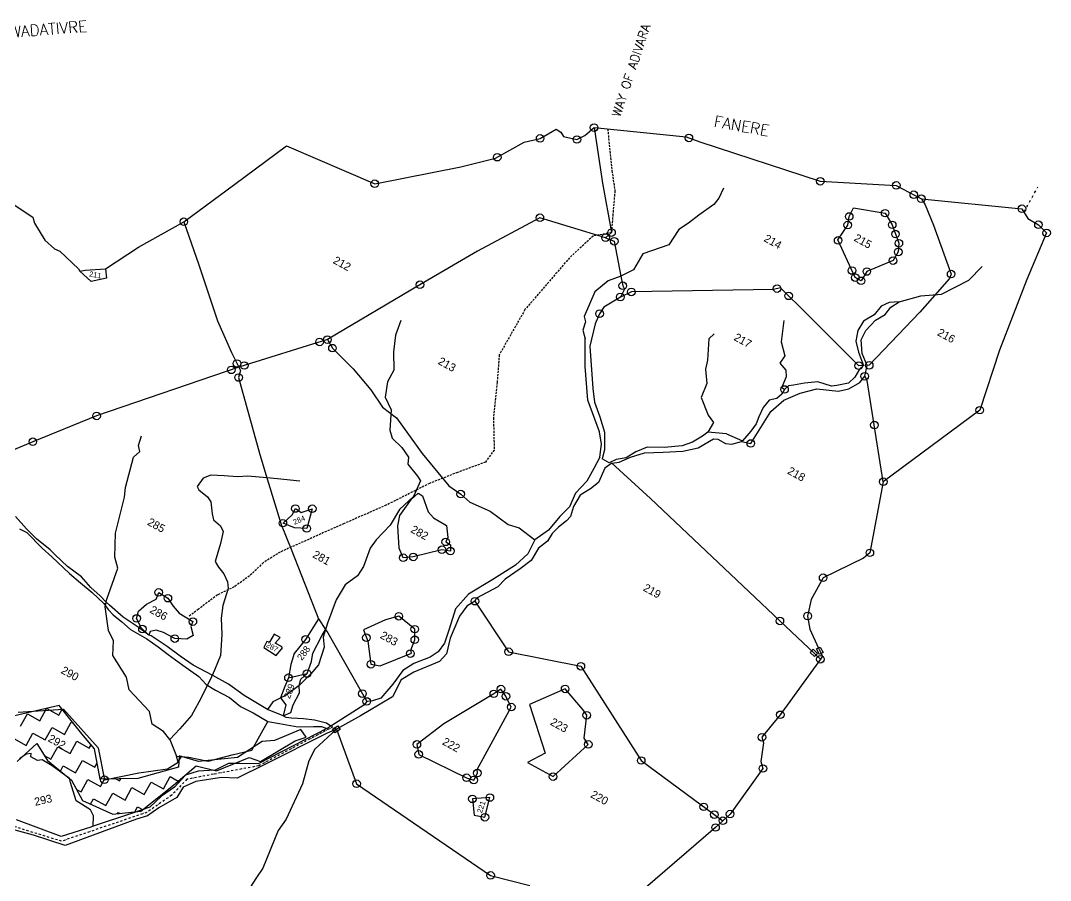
# Model space of a CAD drawing. Header units: metres. Extents: x 322054 to 327919, y 1839216 to 1844053.
# Drawn here: x 325503 to 327919, y 1841999 to 1844017 of the extents above; entities that cross this region are included whole.
import ezdxf

# ---------------------------------------------------------------- set-up
doc = ezdxf.new("R2010")
doc.units = ezdxf.units.M
doc.header["$MEASUREMENT"] = 0
for name, pattern in [('DASHDOT', [1, 0.5, -0.25, 0, -0.25]), ('DASHED', [0.75, 0.5, -0.25]), ('DIVIDE', [1.25, 0.5, -0.25, 0, -0.25, 0, -0.25])]:
    doc.linetypes.add(name, pattern=pattern)
for name, color, linetype in [('LINE_FOOTPATH', 1, 'DASHED'), ('LINE_WATER', 4, 'Continuous'), ('POLY_HATCH', 12, 'Continuous'), ('POLY_PARCEL', 6, 'Continuous'), ('POLY_ROAD', 30, 'Continuous'), ('POLY_WATER', 4, 'Continuous'), ('TEXT_MAPOUT', 7, 'Continuous'), ('TEXT_PARCEL', 7, 'Continuous'), ('V_BOUND_LINE', 7, 'Continuous'), ('V_BOUND_STREAM_LINE', 7, 'DASHDOT'), ('V_DIVIDE_LINE', 7, 'DIVIDE')]:
    doc.layers.add(name, color=color, linetype=linetype)
doc.styles.get("Standard").update_dxf_attribs({"font": 'simplex.shx'})
doc.styles.add('TEXT_MAP', font='', dxfattribs={"height": 2.5})
doc.styles.get('TEXT_MAP').set_extended_font_data('Kruti Dev 050')

msp = doc.modelspace()

# ---------------------------------------------------------------- linework, layer by layer
for points in [[(327362.2, 1842541.6), (327372.6, 1842531.5), (327365.6, 1842524.3), (327355.2, 1842534.4)], [(327379.2, 1842546.9), (327385.9, 1842534), (327377, 1842529.4), (327370.3, 1842542.3)], [(326235, 1842354.5), (326247.3, 1842362.1), (326252.6, 1842353.5), (326240.2, 1842345.9)]]:
    msp.add_lwpolyline(points, close=True)
for centre in [(326848.4, 1843765.5), (326721.9, 1843740.1), (326808.3, 1843737.6), (327070.9, 1843741.3), (326621.3, 1843696.1), (327379, 1843639.7), (326333.8, 1843633.9), (327557.4, 1843630), (327598.6, 1843608.1), (327616.3, 1843598.6), (327531.4, 1843564.8), (327852.3, 1843575.1), (325886, 1843544.8), (326721.3, 1843554.2), (327447, 1843557), (326889.4, 1843519.1), (327443.7, 1843537), (327547.9, 1843537.4), (327555.7, 1843515.8), (327891.1, 1843537.6), (327910.2, 1843518.4), (326875.5, 1843507.3), (326895.8, 1843498.8), (327421.1, 1843500.8), (327563.6, 1843494.1), (327562.1, 1843473.7), (327549.9, 1843453.6), (327453.6, 1843430.2), (327488.4, 1843427.9), (327686.2, 1843422), (326440, 1843396.8), (326915.7, 1843394.5), (327461.3, 1843413.6), (327474.9, 1843406.1), (326935.9, 1843380.1), (327277.9, 1843387.8), (327304.8, 1843370.8), (326910.1, 1843368.1), (326861.4, 1843329), (326204.6, 1843262.6), (326222.7, 1843268.2), (326234.7, 1843248.1), (326010.7, 1843212), (326027.7, 1843207.4), (327469.3, 1843207), (327494, 1843207.8), (325997.2, 1843197.2), (326014.4, 1843179.2), (327483.5, 1843182.2), (327295.3, 1843151.2), (325681.2, 1843089.1), (327753.2, 1843102.6), (327506.2, 1843067.6), (325531.7, 1843028.6), (327216.2, 1843024.5), (327527.1, 1842934.7), (326535.7, 1842905.8), (326147.6, 1842871.8), (326187.2, 1842871.4), (326118.3, 1842837.5), (326174.3, 1842825), (326500.5, 1842793.6), (326491.6, 1842775.2), (326511.3, 1842771.9), (327495.5, 1842767.9), (326400.8, 1842756.5), (326424.3, 1842758.2), (327385.9, 1842709.5), (325827, 1842675.1), (325848.5, 1842661.5), (326568.9, 1842654.4), (325775.3, 1842614.2), (325907.2, 1842606.6), (326390.4, 1842619), (327284.4, 1842608.2), (327349.6, 1842619.7), (325788.9, 1842589), (326427.7, 1842588.8), (325864.8, 1842566.6), (326171.7, 1842564.9), (326314.3, 1842568.7), (326427.9, 1842563.9), (326417.5, 1842531.6), (326648, 1842535.9), (326324.8, 1842506.5), (326817.5, 1842501.8), (327379.5, 1842518.2), (326175, 1842484.7), (326131.5, 1842475), (326304.8, 1842437.5), (326613.2, 1842437.1), (326630, 1842448.3), (326641.6, 1842431.3), (326780.6, 1842448.7), (326315.1, 1842419.2), (326654.3, 1842406), (326831.2, 1842386.7), (327285.2, 1842387.9), (327242.2, 1842335.3), (326432.7, 1842318.4), (326834.9, 1842318.4), (326437.1, 1842294.9), (326959, 1842280.7), (327244.6, 1842261.9), (325699.5, 1842235.5), (326549.5, 1842240.3), (326566.1, 1842234.8), (326574.6, 1842251.1), (326752.2, 1842243), (326291.4, 1842226.1), (326563, 1842190.7), (326604, 1842193.8), (327105.8, 1842172), (326592.3, 1842147.6), (327130.5, 1842153.7), (327150.6, 1842139.4), (327167.5, 1842155), (327133.4, 1842123.5), (326605.8, 1842011.1)]:
    msp.add_circle(centre, 8.88)
at = {"layer": 'LINE_FOOTPATH', "ltscale": 10}
for p, q in [((326880.4, 1843762.3), (326890.5, 1843664.5)), ((326890.5, 1843664.5), (326897.3, 1843616.5)), ((326897.3, 1843616.5), (326892.5, 1843562.2)), ((326892.5, 1843562.2), (326889.4, 1843519.1)), ((326846.2, 1843511.1), (326790.8, 1843460.1)), ((326889.4, 1843519.1), (326846.2, 1843511.1)), ((326790.8, 1843460.1), (326686.4, 1843338.4)), ((326686.4, 1843338.4), (326625.9, 1843232.3)), ((326625.9, 1843232.3), (326621.1, 1843167.9)), ((326621.1, 1843167.9), (326612.4, 1843084.5)), ((326612.4, 1843084.5), (326614.1, 1843009.1)), ((326614.1, 1843009.1), (326593.4, 1842980.7)), ((326593.4, 1842980.7), (326528.3, 1842956.7)), ((326528.3, 1842956.7), (326462.7, 1842930.9)), ((326462.7, 1842930.9), (326360.9, 1842879.8)), ((326360.9, 1842879.8), (326262, 1842836.6)), ((326262, 1842836.6), (326111.9, 1842769.7)), ((326111.9, 1842769.7), (326072.4, 1842744.7)), ((326072.4, 1842744.7), (326040.2, 1842714)), ((326040.2, 1842714), (326004.2, 1842687.8)), ((326004.2, 1842687.8), (325964.7, 1842669.2)), ((325964.7, 1842669.2), (325920.5, 1842635.7)), ((325920.5, 1842635.7), (325898.1, 1842619))]:
    msp.add_line(p, q, dxfattribs=at)
at = {"layer": 'LINE_WATER'}
for p, q in [((327152.1, 1843623.8), (327141.5, 1843599.8)), ((327141.5, 1843599.8), (327129.6, 1843584.8)), ((327129.6, 1843584.8), (327093.9, 1843560.2)), ((327093.9, 1843560.2), (327070.1, 1843541.4)), ((327047.3, 1843526.2), (327023.9, 1843490.3)), ((327070.1, 1843541.4), (327047.3, 1843526.2)), ((327023.9, 1843490.3), (326962.7, 1843469)), ((326962.7, 1843469), (326940.9, 1843432.1)), ((326940.9, 1843432.1), (326911, 1843416.7)), ((327727.4, 1843407.8), (327758.8, 1843439.7)), ((327663.5, 1843374.8), (327727.4, 1843407.8)), ((327564.3, 1843356.6), (327615.4, 1843370.5)), ((327615.4, 1843370.5), (327663.5, 1843374.8)), ((326394.8, 1843313.2), (326382.5, 1843278.5)), ((327293.7, 1843313.3), (327287.8, 1843263.1)), ((326382.5, 1843278.5), (326377.9, 1843239.5)), ((327117.9, 1843269.6), (327114.4, 1843219.9)), ((327129.9, 1843281.4), (327117.9, 1843269.6)), ((327287.8, 1843263.1), (327296, 1843229.8)), ((326377.9, 1843239.5), (326378.5, 1843196.8)), ((327114.4, 1843219.9), (327109.7, 1843198.6)), ((327296, 1843229.8), (327284, 1843212.8)), ((327284, 1843212.8), (327298.1, 1843196.2)), ((326378.5, 1843196.8), (326363.8, 1843169.3)), ((327109.7, 1843198.6), (327113.1, 1843165.3)), ((327298.1, 1843196.2), (327298.9, 1843180.9)), ((326363.8, 1843169.3), (326358.7, 1843133.1)), ((327113.1, 1843165.3), (327100, 1843132.7)), ((327298.9, 1843180.9), (327289.2, 1843156.5)), ((327289.2, 1843156.5), (327295.3, 1843151.2)), ((326358.7, 1843133.1), (326372.5, 1843103.5)), ((327100, 1843132.7), (327116.1, 1843091)), ((326372.5, 1843103.5), (326369.6, 1843055.9)), ((327116.1, 1843091), (327128.4, 1843073.9)), ((327128.4, 1843073.9), (327115.2, 1843051.3)), ((325779.9, 1843019.9), (325786.8, 1843042.5)), ((326369.6, 1843055.9), (326374.8, 1843036.9)), ((325782.9, 1843006), (325779.9, 1843019.9)), ((326374.8, 1843036.9), (326397.8, 1843014.9)), ((325749.4, 1842920.9), (325767.6, 1842992.6)), ((325767.6, 1842992.6), (325782.9, 1843006)), ((326397.8, 1843014.9), (326412.9, 1842992.2)), ((326412.9, 1842992.2), (326411.9, 1842975.8)), ((326411.9, 1842975.8), (326434.4, 1842948.1)), ((325949.6, 1842949.8), (325931.2, 1842942.7)), ((325980.8, 1842948.5), (325949.6, 1842949.8)), ((326011.5, 1842946.3), (325980.8, 1842948.5)), ((326036.5, 1842947.9), (326011.5, 1842946.3)), ((326080.8, 1842944.2), (326036.5, 1842947.9)), ((326105.9, 1842941.4), (326080.8, 1842944.2)), ((326434.4, 1842948.1), (326441.2, 1842936.7)), ((325746.9, 1842898.2), (325749.4, 1842920.9)), ((325931.2, 1842942.7), (325917.1, 1842923.7)), ((325917.1, 1842923.7), (325921.2, 1842915.8)), ((326158.3, 1842936), (326105.9, 1842941.4)), ((326441.2, 1842936.7), (326424.6, 1842900.3)), ((325725.4, 1842814.4), (325746.9, 1842898.2)), ((325921.2, 1842915.8), (325941.2, 1842899.6)), ((325941.2, 1842899.6), (325949.6, 1842887.5)), ((326424.6, 1842900.3), (326392.1, 1842869.9)), ((325949.6, 1842887.5), (325952.1, 1842859.3)), ((325952.1, 1842859.3), (325955.4, 1842845.7)), ((326392.1, 1842869.9), (326370.3, 1842832.8)), ((325955.4, 1842845.7), (325972.2, 1842831.4)), ((325972.2, 1842831.4), (325978.1, 1842818.2)), ((326370.3, 1842832.8), (326337.3, 1842798.4)), ((325723.7, 1842757.7), (325725.4, 1842814.4)), ((325978.1, 1842818.2), (325971.7, 1842790.1)), ((325971.7, 1842790.1), (325959.7, 1842747.7)), ((326322.9, 1842779.2), (326307.2, 1842736.2)), ((326337.3, 1842798.4), (326322.9, 1842779.2)), ((325731.3, 1842731.7), (325723.7, 1842757.7)), ((325705.1, 1842658.9), (325731.3, 1842731.7)), ((325959.7, 1842747.7), (325967.6, 1842734.6)), ((325967.6, 1842734.6), (325980, 1842719)), ((326307.2, 1842736.2), (326293.1, 1842714.3)), ((325980, 1842719), (325988.8, 1842700)), ((326293.1, 1842714.3), (326264.6, 1842692.7)), ((325989.7, 1842684.1), (325977.4, 1842644.3)), ((325988.8, 1842700), (325989.7, 1842684.1)), ((326264.6, 1842692.7), (326243.3, 1842657.9)), ((325701.1, 1842641.5), (325705.1, 1842658.9)), ((326243.3, 1842657.9), (326223.4, 1842602.7)), ((325709.4, 1842585.4), (325701.1, 1842641.5)), ((325977.4, 1842644.3), (325973.7, 1842614.7)), ((325973.7, 1842614.7), (325974.9, 1842576.5)), ((325721.3, 1842561.5), (325709.4, 1842585.4)), ((326223.4, 1842602.7), (326212.8, 1842570.4)), ((325719.1, 1842526.9), (325721.3, 1842561.5)), ((325974.9, 1842576.5), (325972.3, 1842527)), ((326212.8, 1842570.4), (326215.2, 1842546.2)), ((326215.2, 1842546.2), (326201.6, 1842505.4)), ((325751.5, 1842476), (325719.1, 1842526.9)), ((325972.3, 1842527), (325958.1, 1842492.4)), ((325958.1, 1842492.4), (325948.1, 1842470)), ((326201.6, 1842505.4), (326184.1, 1842483.7)), ((325757.8, 1842446.8), (325751.5, 1842476)), ((325948.1, 1842470), (325920.8, 1842417.3)), ((326184.1, 1842483.7), (326156.7, 1842456.4)), ((325805.1, 1842395.9), (325757.8, 1842446.8)), ((326156.7, 1842456.4), (326126.3, 1842434.2)), ((325920.8, 1842417.3), (325903.6, 1842386.1)), ((326094.4, 1842418.7), (326082.2, 1842400.3)), ((326126.3, 1842434.2), (326094.4, 1842418.7)), ((325811.4, 1842366.3), (325805.1, 1842395.9)), ((325838.1, 1842348.8), (325811.4, 1842366.3)), ((325903.6, 1842386.1), (325876.3, 1842355.2)), ((325852.9, 1842330), (325838.1, 1842348.8)), ((325876.3, 1842355.2), (325852.9, 1842330)), ((325852.9, 1842330), (325868.9, 1842290.9))]:
    msp.add_line(p, q, dxfattribs=at)
at = {"layer": 'POLY_HATCH'}
for p, q in [((325593.8, 1842409.7), (325464.9, 1842379.7)), ((325646.8, 1842342.9), (325593.8, 1842409.7)), ((325676.3, 1842308), (325646.8, 1842342.9)), ((326160.2, 1842353.6), (326099, 1842327.5)), ((326172.7, 1842335.5), (326160.2, 1842353.6)), ((325495.3, 1842278.7), (325541, 1842320.8)), ((325541, 1842320.8), (325565.8, 1842280.9)), ((326069.5, 1842325), (326011.5, 1842287.8)), ((326066.2, 1842278.2), (326147.4, 1842327)), ((326099, 1842327.5), (326069.5, 1842325)), ((326147.4, 1842327), (326172.7, 1842335.5)), ((325689.5, 1842237), (325676.3, 1842308)), ((325875.2, 1842291.9), (325873.4, 1842264.8)), ((325920.2, 1842278.3), (325875.2, 1842291.9)), ((325565.8, 1842280.9), (325622.7, 1842234.6)), ((325861.4, 1842222.7), (325914.6, 1842268.2)), ((325914.6, 1842268.2), (325962.6, 1842256.8)), ((326011.5, 1842287.8), (325920.2, 1842278.3)), ((325962.6, 1842256.8), (326039.4, 1842287.4)), ((326039.4, 1842287.4), (326066.2, 1842278.2)), ((325873.4, 1842264.8), (325778.4, 1842238.6)), ((325622.7, 1842234.6), (325648.6, 1842186.6)), ((325778.4, 1842238.6), (325689.5, 1842237)), ((325784.8, 1842162), (325861.4, 1842222.7)), ((325648.6, 1842186.6), (325719.3, 1842155.1)), ((325719.3, 1842155.1), (325784.8, 1842162))]:
    msp.add_line(p, q, dxfattribs=at)
at = {"layer": 'POLY_HATCH', "linetype": 'Continuous'}
for p, q in [((325503, 1842361), (325519, 1842390)), ((325519, 1842390), (325548, 1842374)), ((325548, 1842374), (325563.8, 1842402.7)), ((325564.4, 1842402.8), (325593, 1842387)), ((325593, 1842387), (325600.7, 1842401)), ((325606, 1842342), (325622, 1842371)), ((325622, 1842371), (325626.4, 1842368.6)), ((325516, 1842316), (325532, 1842345)), ((325532, 1842345), (325561, 1842329)), ((325561, 1842329), (325577, 1842358)), ((325577, 1842358), (325606, 1842342)), ((325487, 1842332), (325516, 1842316)), ((325619, 1842297), (325635, 1842326)), ((325635, 1842326), (325664, 1842310)), ((325664, 1842310), (325668.2, 1842317.6)), ((325558.6, 1842292.5), (325574, 1842284)), ((325574, 1842284), (325590, 1842313)), ((325590, 1842313), (325619, 1842297)), ((325596.4, 1842256), (325603, 1842268)), ((325603, 1842268), (325632, 1842252)), ((325632, 1842252), (325648, 1842281)), ((325648, 1842281), (325677.1, 1842265)), ((325677.1, 1842265), (325682.5, 1842274.8)), ((325874.4, 1842279.8), (325880.2, 1842290.3)), ((325898.1, 1842254.1), (325899.1, 1842256)), ((325899.1, 1842256), (325899.9, 1842255.6)), ((325645.1, 1842207), (325661.1, 1842236)), ((325661.1, 1842236), (325690.1, 1842220)), ((325690.1, 1842220), (325699.6, 1842237.2)), ((325726.6, 1842237.7), (325735.1, 1842233)), ((325735.1, 1842233), (325737.8, 1842237.9)), ((325793.1, 1842201), (325809.1, 1842230)), ((325809.1, 1842230), (325838.1, 1842214)), ((325838.1, 1842214), (325854.1, 1842243)), ((325854.1, 1842243), (325873, 1842232.6)), ((325634.4, 1842212.8), (325645.1, 1842207)), ((325703.1, 1842175), (325719.1, 1842204)), ((325719.1, 1842204), (325748.1, 1842188)), ((325748.1, 1842188), (325764.1, 1842217)), ((325764.1, 1842217), (325793.1, 1842201)), ((325667.1, 1842178.4), (325674.1, 1842191)), ((325674.1, 1842191), (325703.1, 1842175)), ((325770.8, 1842160.5), (325777.1, 1842172)), ((325777.1, 1842172), (325789.1, 1842165.4)), ((325730.6, 1842156.3), (325732.1, 1842159)), ((325732.1, 1842159), (325735.9, 1842156.9))]:
    msp.add_line(p, q, dxfattribs=at)
at = {"layer": 'POLY_PARCEL'}
for p, q in [((326848.4, 1843765.5), (326868.5, 1843635.2)), ((326868.5, 1843635.2), (326889.4, 1843519.1)), ((327616.3, 1843598.6), (327625, 1843584.7)), ((327447, 1843557), (327457.5, 1843577.5)), ((327457.5, 1843577.5), (327531.4, 1843564.8)), ((327625, 1843584.7), (327644.6, 1843536.7)), ((326721.3, 1843554.2), (326574.6, 1843475.6)), ((326793.2, 1843531.6), (326721.3, 1843554.2)), ((327443.7, 1843537), (327447, 1843557)), ((327531.4, 1843564.8), (327547.9, 1843537.4)), ((325886, 1843544.8), (325921.2, 1843443.7)), ((326875.5, 1843507.3), (326793.2, 1843531.6)), ((327420.3, 1843502.6), (327443.7, 1843537)), ((327547.9, 1843537.4), (327563.6, 1843494.1)), ((327644.6, 1843536.7), (327686.2, 1843422)), ((326889.4, 1843519.1), (326875.5, 1843507.3)), ((326875.5, 1843507.3), (326895.8, 1843498.8)), ((327461.3, 1843413.6), (327420.3, 1843502.6)), ((326574.6, 1843475.6), (326440, 1843396.8)), ((326895.8, 1843498.8), (326911, 1843416.7)), ((327563.6, 1843494.1), (327562.1, 1843473.7)), ((327549.9, 1843453.6), (327488.4, 1843427.9)), ((327562.1, 1843473.7), (327549.9, 1843453.6)), ((325668.2, 1843404.1), (325641.7, 1843429)), ((325701.8, 1843434), (325704.3, 1843412.2)), ((325921.2, 1843443.7), (325964.6, 1843311.9)), ((327488.4, 1843427.9), (327474.9, 1843406.1)), ((325704.3, 1843412.2), (325668.2, 1843404.1)), ((327474.9, 1843406.1), (327461.3, 1843413.6)), ((327682, 1843411.8), (327612.7, 1843332.7)), ((327686.2, 1843422), (327682, 1843411.8)), ((326440, 1843396.8), (326222.7, 1843268.2)), ((326935.9, 1843380.1), (326910.1, 1843368.1)), ((327269.1, 1843385.4), (326935.9, 1843380.1)), ((327285.5, 1843389.8), (327269.1, 1843385.4)), ((327348.9, 1843327.4), (327285.5, 1843389.8)), ((327612.7, 1843332.7), (327494, 1843207.8)), ((325964.6, 1843311.9), (325997.7, 1843237.9)), ((327469.3, 1843207), (327348.9, 1843327.4)), ((326222.7, 1843268.2), (326017, 1843204)), ((326222.7, 1843268.2), (326234.7, 1843248.1)), ((325997.7, 1843237.9), (326015.1, 1843203.4)), ((326234.7, 1843248.1), (326283.3, 1843199.6)), ((326015.1, 1843203.4), (325681.2, 1843089.1)), ((326018.9, 1843195.7), (326014.4, 1843179.2)), ((326017, 1843204), (326015.1, 1843203.4)), ((326015.1, 1843203.4), (326018.9, 1843195.7)), ((326283.3, 1843199.6), (326324.5, 1843150.1)), ((327480.4, 1843207.3), (327469.3, 1843207)), ((327494, 1843207.8), (327489, 1843207.6)), ((326014.4, 1843179.2), (326064.1, 1842998.8)), ((327489.5, 1843172.6), (327483.5, 1843182.2)), ((327527.1, 1842934.7), (327489.5, 1843172.6)), ((326324.5, 1843150.1), (326352.4, 1843110)), ((325681.2, 1843089.1), (325531.7, 1843028.6)), ((326352.4, 1843110), (326385.3, 1843084.6)), ((326385.3, 1843084.6), (326445, 1843001.2)), ((325531.7, 1843028.6), (325396.6, 1842972.3)), ((326064.1, 1842998.8), (326081.7, 1842941.4)), ((326445, 1843001.2), (326507.8, 1842925.4)), ((326981.1, 1842895), (326889.9, 1842978.1)), ((326081.7, 1842941.4), (326114.5, 1842834.1)), ((326507.8, 1842925.4), (326535.7, 1842905.8)), ((326419.8, 1842893.7), (326435.5, 1842907.8)), ((326435.5, 1842907.8), (326445.7, 1842901.7)), ((326445.7, 1842901.7), (326459.3, 1842863.9)), ((326535.7, 1842905.8), (326556.8, 1842887)), ((326140.2, 1842856.7), (326147.6, 1842871.8)), ((326147.6, 1842871.8), (326161.1, 1842862.2)), ((326161.1, 1842862.2), (326187.2, 1842871.4)), ((326187.2, 1842871.4), (326174.3, 1842825)), ((326392.7, 1842855.1), (326419.8, 1842893.7)), ((326556.8, 1842887), (326604.4, 1842865.9)), ((327284.4, 1842608.2), (326981.1, 1842895)), ((326118.8, 1842837.7), (326140.2, 1842856.7)), ((326388.4, 1842831.2), (326392.7, 1842855.1)), ((326459.3, 1842863.9), (326471.6, 1842850)), ((326471.6, 1842850), (326502.4, 1842832)), ((326604.4, 1842865.9), (326647.2, 1842834)), ((326114.5, 1842834.1), (326138, 1842776.2)), ((326145.5, 1842826.7), (326118.8, 1842837.7)), ((326174.3, 1842825), (326145.5, 1842826.7)), ((326391.2, 1842779), (326388.4, 1842831.2)), ((326502.4, 1842832), (326505.2, 1842803.6)), ((326647.2, 1842834), (326673, 1842826.4)), ((326673, 1842826.4), (326709.8, 1842798.5)), ((326505.2, 1842803.6), (326500.5, 1842793.6)), ((326138, 1842776.2), (326202.3, 1842612.7)), ((326400.8, 1842756.5), (326391.2, 1842779)), ((326491.6, 1842775.2), (326424.3, 1842758.2)), ((326511.3, 1842771.9), (326491.6, 1842775.2)), ((326500.5, 1842793.6), (326511.9, 1842786.3)), ((326511.9, 1842786.3), (326511.3, 1842771.9)), ((326424.3, 1842758.2), (326400.8, 1842756.5)), ((325798.5, 1842647.6), (325820.8, 1842659.5)), ((325820.8, 1842659.5), (325827, 1842675.1)), ((325827, 1842675.1), (325848.5, 1842661.5)), ((325848.5, 1842661.5), (325861.1, 1842642.9)), ((326568.9, 1842654.4), (326648, 1842535.9)), ((325775.3, 1842614.2), (325779.7, 1842631.2)), ((325779.7, 1842631.2), (325798.5, 1842647.6)), ((325861.1, 1842642.9), (325875.2, 1842626.5)), ((325786.9, 1842591), (325775.3, 1842614.2)), ((325875.2, 1842626.5), (325907.2, 1842606.6)), ((325907.2, 1842606.6), (325902.2, 1842594.8)), ((326202.3, 1842612.7), (326171.7, 1842564.9)), ((326202.3, 1842612.7), (326218.7, 1842588.4)), ((326359.1, 1842610.4), (326307.3, 1842587.5)), ((326390.4, 1842619), (326359.1, 1842610.4)), ((326427.7, 1842588.8), (326390.4, 1842619)), ((327379.5, 1842518.2), (327284.4, 1842608.2)), ((325804, 1842574.6), (325786.9, 1842591)), ((325807.1, 1842583.7), (325804, 1842574.6)), ((325821.4, 1842586.6), (325807.1, 1842583.7)), ((325838, 1842581), (325821.4, 1842586.6)), ((325902.2, 1842594.8), (325908.1, 1842573.8)), ((326209.9, 1842573.3), (326218.7, 1842588.4)), ((326218.7, 1842588.4), (326218.9, 1842588.8)), ((326218.7, 1842588.4), (326224.2, 1842580.3)), ((326307.3, 1842587.5), (326317.3, 1842560.7)), ((326427.9, 1842563.9), (326427.7, 1842588.8)), ((325864.8, 1842566.6), (325838, 1842581)), ((325893.1, 1842565.7), (325864.8, 1842566.6)), ((325908.1, 1842573.8), (325893.1, 1842565.7)), ((326081, 1842559.8), (326073.5, 1842545.7)), ((326086.8, 1842558.5), (326081, 1842559.8)), ((326097.6, 1842577.2), (326086.8, 1842558.5)), ((326112, 1842569.5), (326097.6, 1842577.2)), ((326099.9, 1842555.7), (326112, 1842569.5)), ((326171.7, 1842564.9), (326145.1, 1842532.1)), ((326188.6, 1842532.5), (326209.9, 1842573.3)), ((326224.2, 1842580.3), (326315.1, 1842419.2)), ((326317.3, 1842560.7), (326324.8, 1842506.5)), ((326418.8, 1842539.6), (326427.9, 1842563.9)), ((326073.5, 1842545.7), (326102.8, 1842527.2)), ((326115, 1842548.3), (326099.9, 1842555.7)), ((326102.8, 1842527.2), (326117.3, 1842545.1)), ((326117.3, 1842545.1), (326115, 1842548.3)), ((326420.3, 1842532.7), (326418.8, 1842539.6)), ((326648, 1842535.9), (326817.5, 1842501.8)), ((326145.1, 1842532.1), (326137.1, 1842506)), ((326175, 1842484.7), (326185.2, 1842513.2)), ((326185.2, 1842513.2), (326188.6, 1842532.5)), ((326346.3, 1842502.7), (326420.3, 1842532.7)), ((326137.1, 1842506), (326131.5, 1842475)), ((326324.8, 1842506.5), (326346.3, 1842502.7)), ((326817.5, 1842501.8), (326959, 1842280.7)), ((326131.5, 1842475), (326123.1, 1842454.4)), ((326131.5, 1842475), (326175, 1842484.7)), ((326156.7, 1842456.4), (326160.8, 1842471.4)), ((326160.8, 1842471.4), (326175, 1842484.7)), ((326123.1, 1842454.4), (326113.1, 1842427.8)), ((326142.1, 1842411.1), (326157.7, 1842439.1)), ((326157.7, 1842439.1), (326156.7, 1842456.4)), ((326613.2, 1842437.1), (326496.2, 1842366.8)), ((326630, 1842448.3), (326613.2, 1842437.1)), ((326641.6, 1842431.3), (326630, 1842448.3)), ((326780.6, 1842448.7), (326696.6, 1842412.3)), ((326822, 1842400.5), (326780.6, 1842448.7)), ((326113.1, 1842427.8), (326125, 1842411.5)), ((326654.3, 1842406), (326641.6, 1842431.3)), ((326696.6, 1842412.3), (326733.5, 1842297.8)), ((325496.9, 1842394.2), (325603.4, 1842401.5)), ((325603.4, 1842401.5), (325684.9, 1842310.7)), ((326125, 1842411.5), (326118.8, 1842385.5)), ((326118.8, 1842385.5), (326137, 1842393.1)), ((326137, 1842393.1), (326142.1, 1842411.1)), ((326574.2, 1842259.5), (326654.3, 1842406)), ((326831.2, 1842386.7), (326822, 1842400.5)), ((326045.2, 1842305.2), (326082.9, 1842372.5)), ((326496.2, 1842366.8), (326432.7, 1842318.4)), ((326825.6, 1842332.9), (326831.2, 1842386.7)), ((326243.8, 1842354), (326291.4, 1842226.1)), ((326432.7, 1842318.4), (326437.1, 1842294.9)), ((326752.2, 1842243), (326834.9, 1842318.4)), ((326834.9, 1842318.4), (326825.6, 1842332.9)), ((325515.7, 1842295.8), (325500.2, 1842284.9)), ((325527.4, 1842297.3), (325515.7, 1842295.8)), ((325526.9, 1842289.6), (325527.4, 1842297.3)), ((325684.9, 1842310.7), (325699.5, 1842235.5)), ((325942.7, 1842279.2), (325999.7, 1842293.9)), ((325999.7, 1842293.9), (326045.2, 1842305.2)), ((326437.1, 1842294.9), (326549.5, 1842240.3)), ((326733.5, 1842297.8), (326691.9, 1842275.8)), ((325542.4, 1842280.7), (325526.9, 1842289.6)), ((325553.3, 1842282), (325542.4, 1842280.7)), ((325577.4, 1842267.8), (325553.3, 1842282)), ((325618, 1842238.7), (325577.4, 1842267.8)), ((325847.3, 1842260.9), (325873, 1842276.9)), ((325873, 1842276.9), (325868.9, 1842290.9)), ((325868.9, 1842290.9), (325897.6, 1842288.9)), ((325897.6, 1842288.9), (325942.7, 1842279.2)), ((326691.9, 1842275.8), (326752.2, 1842243)), ((326959, 1842280.7), (327150.6, 1842139.4)), ((325699.5, 1842235.5), (325780.2, 1842252)), ((325780.2, 1842252), (325847.3, 1842260.9)), ((326566.1, 1842234.8), (326574.6, 1842251.1)), ((326574.6, 1842251.1), (326574.2, 1842259.5)), ((325620.2, 1842228.9), (325618, 1842238.7)), ((325633.1, 1842186.4), (325620.2, 1842228.9)), ((326291.4, 1842226.1), (326605.8, 1842011.1)), ((326549.5, 1842240.3), (326566.1, 1842234.8)), ((325667.1, 1842164.8), (325633.1, 1842186.4)), ((326604, 1842193.8), (326563, 1842190.7)), ((326563, 1842190.7), (326567.1, 1842152.2)), ((326592.3, 1842147.6), (326604, 1842193.8)), ((325674, 1842150.8), (325667.1, 1842164.8)), ((325673.3, 1842126.4), (325674, 1842150.8)), ((326567.1, 1842152.2), (326592.3, 1842147.6)), ((326605.8, 1842011.1), (326697.5, 1841987.7))]:
    msp.add_line(p, q, dxfattribs=at)
at = {"layer": 'POLY_ROAD'}
for p, q in [((325516.6, 1842824.4), (325491.1, 1842853.5)), ((325500.4, 1842824.1), (325518, 1842815.6)), ((325540.3, 1842801.1), (325516.6, 1842824.4)), ((325518, 1842815.6), (325553.8, 1842778.7)), ((325572.7, 1842775.2), (325540.3, 1842801.1)), ((325553.8, 1842778.7), (325576.1, 1842758.5)), ((325584.4, 1842763.4), (325572.7, 1842775.2)), ((325576.1, 1842758.5), (325617.6, 1842719.5)), ((325612.8, 1842735.7), (325584.4, 1842763.4)), ((325645.9, 1842711.5), (325612.8, 1842735.7)), ((325617.6, 1842719.5), (325643.5, 1842697.7)), ((325667.6, 1842686.4), (325645.9, 1842711.5)), ((325643.5, 1842697.7), (325670.7, 1842674.8)), ((325690, 1842666.8), (325667.6, 1842686.4)), ((325670.7, 1842674.8), (325698, 1842649)), ((325703.5, 1842652.2), (325690, 1842666.8)), ((325698, 1842649), (325708.5, 1842635.1)), ((325711.8, 1842644.8), (325703.5, 1842652.2)), ((325708.5, 1842635.1), (325720.2, 1842622.6)), ((325744, 1842617.2), (325711.8, 1842644.8)), ((325720.2, 1842622.6), (325740.3, 1842605.9)), ((325740.3, 1842605.9), (325761.2, 1842588.4)), ((325778.6, 1842593.4), (325744, 1842617.2)), ((325761.2, 1842588.4), (325799.1, 1842566.2)), ((325804, 1842574.6), (325778.6, 1842593.4)), ((325799.1, 1842566.2), (325826.1, 1842547.2)), ((325809.2, 1842573), (325804, 1842574.6)), ((325846.5, 1842548.4), (325809.2, 1842573)), ((325826.1, 1842547.2), (325849.5, 1842529.1)), ((325877, 1842525.7), (325846.5, 1842548.4)), ((325849.5, 1842529.1), (325883.8, 1842504.7)), ((325908.2, 1842504.5), (325877, 1842525.7)), ((325883.8, 1842504.7), (325921.4, 1842477.5)), ((325953.8, 1842480.4), (325908.2, 1842504.5)), ((325921.4, 1842477.5), (325938.4, 1842459.1)), ((325990.8, 1842460), (325953.8, 1842480.4)), ((325938.4, 1842459.1), (325960.4, 1842445.5)), ((325960.4, 1842445.5), (325993.5, 1842428.7)), ((326027.6, 1842433.2), (325990.8, 1842460)), ((325993.5, 1842428.7), (326019.2, 1842407.2)), ((326082.2, 1842400.3), (326027.6, 1842433.2)), ((326019.2, 1842407.2), (326048.8, 1842392.2)), ((326048.8, 1842392.2), (326082.9, 1842372.5)), ((326118.8, 1842385.5), (326082.2, 1842400.3)), ((326082.9, 1842372.5), (326110.3, 1842367.5)), ((326110.3, 1842367.5), (326153.7, 1842359.9)), ((326126, 1842381.4), (326118.8, 1842385.5)), ((326138.7, 1842379.9), (326126, 1842381.4)), ((326166.8, 1842378.1), (326138.7, 1842379.9)), ((326192.2, 1842375.3), (326166.8, 1842378.1)), ((326220.9, 1842368.5), (326192.2, 1842375.3)), ((326231.1, 1842361.5), (326220.9, 1842368.5)), ((326153.7, 1842359.9), (326190.3, 1842360.3)), ((326190.3, 1842360.3), (326208.7, 1842360.4)), ((326208.7, 1842360.4), (326221.5, 1842355.9))]:
    msp.add_line(p, q, dxfattribs=at)
at = {"layer": 'POLY_WATER'}
for p, q in [((326881.3, 1843406.3), (326850, 1843380.4)), ((326911, 1843416.7), (326881.3, 1843406.3)), ((326911, 1843416.7), (326915.7, 1843394.5)), ((326850, 1843380.4), (326825.3, 1843322.5)), ((326919.9, 1843386.7), (326910.1, 1843368.1)), ((326915.7, 1843394.5), (326919.9, 1843386.7)), ((326910.1, 1843368.1), (326871.7, 1843344)), ((327541.1, 1843355.1), (327522.2, 1843346.7)), ((327564.3, 1843356.6), (327541.1, 1843355.1)), ((327544.7, 1843344), (327564.3, 1843356.6)), ((326871.7, 1843344), (326861.4, 1843329)), ((327522.2, 1843346.7), (327505.4, 1843326.2)), ((327531.6, 1843326.7), (327544.7, 1843344)), ((326828, 1843309.7), (326822.4, 1843290.2)), ((326825.3, 1843322.5), (326828, 1843309.7)), ((326861.4, 1843329), (326850.7, 1843304.9)), ((327480.9, 1843311.8), (327467.6, 1843289.4)), ((327505.4, 1843326.2), (327480.9, 1843311.8)), ((327486.4, 1843289.4), (327508.7, 1843314)), ((327508.7, 1843314), (327531.6, 1843326.7)), ((326822.4, 1843290.2), (326827.6, 1843269.8)), ((326850.7, 1843304.9), (326838.8, 1843252.5)), ((327467.6, 1843289.4), (327462.5, 1843264.3)), ((327474.9, 1843267.9), (327486.4, 1843289.4)), ((326827.5, 1843205.2), (326827.6, 1843269.8)), ((327462.5, 1843264.3), (327468.9, 1843238.8)), ((327477.6, 1843235.9), (327474.9, 1843267.9)), ((326838.8, 1843252.5), (326845.8, 1843153.5)), ((327468.9, 1843238.8), (327480.4, 1843207.3)), ((327489, 1843207.6), (327477.6, 1843235.9)), ((326834, 1843125.9), (326827.5, 1843205.2)), ((327470.9, 1843199), (327460.2, 1843180.2)), ((327480.4, 1843207.3), (327470.9, 1843199)), ((327483.5, 1843182.2), (327489, 1843207.6)), ((327342.2, 1843165.6), (327316.1, 1843161.2)), ((327373.1, 1843169.3), (327342.2, 1843165.6)), ((327405.5, 1843159.2), (327373.1, 1843169.3)), ((327445.7, 1843166.2), (327418, 1843160.1)), ((327460.2, 1843180.2), (327445.7, 1843166.2)), ((327445.8, 1843152.7), (327471.8, 1843167.5)), ((327471.8, 1843167.5), (327483.5, 1843182.2)), ((326845.8, 1843153.5), (326849.4, 1843121.5)), ((327288.8, 1843140), (327277, 1843129.7)), ((327295.3, 1843151.2), (327288.8, 1843140)), ((327293.8, 1843126.4), (327332.1, 1843142.3)), ((327305, 1843159.8), (327295.3, 1843151.2)), ((327316.1, 1843161.2), (327305, 1843159.8)), ((327332.1, 1843142.3), (327371, 1843152.5)), ((327371, 1843152.5), (327421.7, 1843147.2)), ((327418, 1843160.1), (327405.5, 1843159.2)), ((327421.7, 1843147.2), (327445.8, 1843152.7)), ((326861.5, 1843051.7), (326834, 1843125.9)), ((326849.4, 1843121.5), (326861.8, 1843086.7)), ((327259.6, 1843125.7), (327244.9, 1843109.1)), ((327277, 1843129.7), (327259.6, 1843125.7)), ((327263.3, 1843099.8), (327293.8, 1843126.4)), ((327216.2, 1843024.5), (327263.3, 1843099.8)), ((327244.9, 1843109.1), (327234.9, 1843086.8)), ((326861.8, 1843086.7), (326872.9, 1843050.7)), ((327228.6, 1843070.2), (327216.2, 1843053)), ((327234.9, 1843086.8), (327228.6, 1843070.2)), ((326865.7, 1843022.8), (326861.5, 1843051.7)), ((326872.9, 1843050.7), (326872.6, 1843009.4)), ((327102.5, 1843041.7), (327079.6, 1843027.7)), ((327115.2, 1843051.3), (327102.5, 1843041.7)), ((327159.3, 1843047.4), (327115.2, 1843051.3)), ((327159.3, 1843047.4), (327196.4, 1843030.8)), ((327216.2, 1843053), (327196.4, 1843030.8)), ((326861.8, 1842992.2), (326865.7, 1843022.8)), ((327055.1, 1843019.2), (327013, 1843015.2)), ((327079.6, 1843027.7), (327055.1, 1843019.2)), ((327092.4, 1843014.1), (327128.6, 1843035.3)), ((327128.6, 1843035.3), (327139, 1843034.9)), ((327139, 1843034.9), (327157.2, 1843024.6)), ((327157.2, 1843024.6), (327171.4, 1843022.9)), ((327171.4, 1843022.9), (327194.7, 1843029.1)), ((327194.7, 1843029.1), (327216.2, 1843024.5)), ((326861.8, 1842992.2), (326848.1, 1842965.5)), ((326872.6, 1843009.4), (326867.5, 1842988.8)), ((326946.5, 1843005.2), (326924, 1842990.8)), ((326933.8, 1842992), (326966.9, 1843002.8)), ((326973.4, 1843015.7), (326946.5, 1843005.2)), ((326966.9, 1843002.8), (327010.8, 1843004.2)), ((327013, 1843015.2), (326973.4, 1843015.7)), ((327010.8, 1843004.2), (327056.5, 1843006.3)), ((327056.5, 1843006.3), (327092.4, 1843014.1)), ((326884, 1842978.7), (326867.5, 1842988.8)), ((326889.9, 1842978.1), (326873.5, 1842966.9)), ((326900.6, 1842987.2), (326884, 1842978.7)), ((326889.9, 1842978.1), (326907.7, 1842980.4)), ((326924, 1842990.8), (326900.6, 1842987.2)), ((326907.7, 1842980.4), (326933.8, 1842992)), ((326848.1, 1842965.5), (326831.1, 1842936)), ((326873.5, 1842966.9), (326858.9, 1842933)), ((326831.1, 1842936), (326804.8, 1842907.9)), ((326858.9, 1842933), (326840.3, 1842918.1)), ((326804.8, 1842907.9), (326790.7, 1842875.6)), ((326815.9, 1842902.9), (326800.1, 1842876.8)), ((326840.3, 1842918.1), (326815.9, 1842902.9)), ((326790.7, 1842875.6), (326768.3, 1842853.1)), ((326800.1, 1842876.8), (326793.5, 1842853.4)), ((326768.3, 1842853.1), (326741.2, 1842820.9)), ((326793.5, 1842853.4), (326783.9, 1842842.8)), ((326765.1, 1842828.3), (326750.5, 1842813.3)), ((326783.9, 1842842.8), (326765.1, 1842828.3)), ((326741.2, 1842820.9), (326709.8, 1842798.5)), ((326750.5, 1842813.3), (326739.1, 1842795.2)), ((326709.8, 1842798.5), (326693.2, 1842765.5)), ((326718.4, 1842779.1), (326701.2, 1842750)), ((326739.1, 1842795.2), (326718.4, 1842779.1)), ((326693.2, 1842765.5), (326664.1, 1842738.9)), ((326664.1, 1842738.9), (326610.7, 1842705.3)), ((326674.9, 1842730), (326640.1, 1842705.9)), ((326701.2, 1842750), (326674.9, 1842730)), ((326610.7, 1842705.3), (326553.7, 1842670.7)), ((326640.1, 1842705.9), (326622.8, 1842688)), ((326622.8, 1842688), (326572.9, 1842661.4)), ((326553.7, 1842670.7), (326523.5, 1842636.2)), ((326568.9, 1842654.4), (326549.6, 1842642.7)), ((326572.9, 1842661.4), (326568.9, 1842654.4)), ((326523.5, 1842636.2), (326508.4, 1842588.5)), ((326549.6, 1842642.7), (326532.9, 1842619.3)), ((326532.9, 1842619.3), (326511, 1842568)), ((326508.4, 1842588.5), (326497.3, 1842555.7)), ((326511, 1842568), (326502.6, 1842530.7)), ((326482.9, 1842535.5), (326464, 1842522.9)), ((326497.3, 1842555.7), (326482.9, 1842535.5)), ((326485.5, 1842513), (326425.3, 1842488)), ((326464, 1842522.9), (326425.9, 1842508.3)), ((326502.6, 1842530.7), (326485.5, 1842513)), ((326399.7, 1842491.7), (326376.4, 1842459.6)), ((326425.3, 1842488), (326395.5, 1842469.6)), ((326425.9, 1842508.3), (326399.7, 1842491.7)), ((326395.5, 1842469.6), (326375.3, 1842430.3)), ((326376.4, 1842459.6), (326348.2, 1842426.6)), ((326346.8, 1842413), (326300.2, 1842385.7)), ((326315.1, 1842419.2), (326307.9, 1842410.7)), ((326328.8, 1842421), (326315.1, 1842419.2)), ((326348.2, 1842426.6), (326328.8, 1842421)), ((326375.3, 1842430.3), (326346.8, 1842413)), ((326307.9, 1842410.7), (326231.1, 1842361.5)), ((326300.2, 1842385.7), (326243.8, 1842354)), ((326222.3, 1842344.9), (326076, 1842271.1)), ((326221.5, 1842355.9), (326144, 1842316)), ((326226.4, 1842358.4), (326221.5, 1842355.9)), ((326243.8, 1842354), (326222.3, 1842344.9)), ((326231.1, 1842361.5), (326226.4, 1842358.4)), ((326243.8, 1842354), (326243.8, 1842354)), ((326144, 1842316), (326060.6, 1842272.6)), ((325990.9, 1842273.3), (325959.4, 1842258)), ((326016.6, 1842273.5), (325990.9, 1842273.3)), ((326076, 1842271.1), (326011.2, 1842239.2)), ((326060.6, 1842272.6), (326016.6, 1842273.5)), ((325890.1, 1842246.6), (325863.9, 1842218)), ((325919.3, 1842255.3), (325890.1, 1842246.6)), ((325959.4, 1842258), (325919.3, 1842255.3)), ((325914.5, 1842231.7), (325884.4, 1842218.4)), ((325974.7, 1842241), (325914.5, 1842231.7)), ((326011.2, 1842239.2), (325974.7, 1842241)), ((325833.8, 1842197.1), (325805.9, 1842171.4)), ((325863.9, 1842218), (325833.8, 1842197.1)), ((325884.4, 1842218.4), (325869.6, 1842194.2)), ((325805.9, 1842171.4), (325765.3, 1842157)), ((325869.6, 1842194.2), (325827.7, 1842169.8)), ((325765.3, 1842157), (325673.3, 1842126.4)), ((325800.4, 1842151), (325774.8, 1842143.1)), ((325827.7, 1842169.8), (325800.4, 1842151)), ((325533.6, 1842105.5), (325452.2, 1842127.1)), ((325598, 1842102.5), (325493.5, 1842141.2)), ((325667.6, 1842124.5), (325598, 1842102.5)), ((325774.8, 1842143.1), (325607.6, 1842080.9)), ((325673.3, 1842126.4), (325667.6, 1842124.5)), ((325607.6, 1842080.9), (325533.6, 1842105.5))]:
    msp.add_line(p, q, dxfattribs=at)
at = {"layer": 'V_BOUND_LINE'}
for p, q in [((326826.5, 1843747.2), (326848.4, 1843765.5)), ((326848.4, 1843765.5), (327064.8, 1843743.5)), ((326721.9, 1843740.1), (326759.6, 1843761.6)), ((326759.6, 1843761.6), (326770.4, 1843755.2)), ((326770.4, 1843755.2), (326776.6, 1843744.3)), ((326776.6, 1843744.3), (326808.3, 1843737.6)), ((326808.3, 1843737.6), (326826.5, 1843747.2)), ((327064.8, 1843743.5), (327096.5, 1843732.1)), ((326005.3, 1843632.5), (326127, 1843722.5)), ((326127, 1843722.5), (326333.8, 1843633.9)), ((326617.2, 1843693.7), (326684.3, 1843731.5)), ((326684.3, 1843731.5), (326721.9, 1843740.1)), ((327096.5, 1843732.1), (327379, 1843639.7)), ((326535.7, 1843673.2), (326617.2, 1843693.7)), ((326333.8, 1843633.9), (326535.7, 1843673.2)), ((325886, 1843544.8), (326005.3, 1843632.5)), ((327379, 1843639.7), (327557.4, 1843630)), ((327557.4, 1843630), (327616.3, 1843598.6)), ((327616.3, 1843598.6), (327852.3, 1843575.1)), ((325488.2, 1843584.5), (325531.4, 1843555.7)), ((327852.3, 1843575.1), (327865.8, 1843552.2)), ((325531.4, 1843555.7), (325535.5, 1843541.7)), ((327865.8, 1843552.2), (327891.1, 1843537.6)), ((325535.5, 1843541.7), (325559.6, 1843501.1)), ((325779.8, 1843485.3), (325886, 1843544.8)), ((327891.1, 1843537.6), (327910.2, 1843518.4)), ((325559.6, 1843501.1), (325582.4, 1843481.4)), ((327910.2, 1843518.4), (327864.1, 1843408.9)), ((325582.4, 1843481.4), (325594.7, 1843475.7)), ((325594.7, 1843475.7), (325639.1, 1843434)), ((325701.8, 1843434), (325779.8, 1843485.3)), ((325639.1, 1843434), (325641.7, 1843429)), ((325641.7, 1843429), (325654.1, 1843430.8)), ((325654.1, 1843430.8), (325701.8, 1843434)), ((327864.1, 1843408.9), (327799.8, 1843243.6)), ((327799.8, 1843243.6), (327753.2, 1843102.6)), ((327753.2, 1843102.6), (327527.1, 1842934.7)), ((327527.1, 1842934.7), (327495.5, 1842767.9)), ((327480.8, 1842755.6), (327385.9, 1842709.5)), ((327495.5, 1842767.9), (327480.8, 1842755.6)), ((327385.9, 1842709.5), (327357.5, 1842658.6)), ((327357.5, 1842658.6), (327349.6, 1842619.7)), ((327349.6, 1842619.7), (327355, 1842589.2)), ((327355, 1842589.2), (327374.9, 1842544.1)), ((327374.9, 1842544.1), (327384.7, 1842525.5)), ((327379.5, 1842518.2), (327285.2, 1842387.9)), ((327384.7, 1842525.5), (327379.5, 1842518.2)), ((327285.2, 1842387.9), (327242.2, 1842335.3)), ((326243.8, 1842354), (326193.3, 1842307.3)), ((327245.6, 1842322), (327239.6, 1842278.1)), ((327242.2, 1842335.3), (327245.6, 1842322)), ((326193.3, 1842307.3), (326179.6, 1842280.2)), ((326179.6, 1842280.2), (326164.3, 1842225.8)), ((327239.6, 1842278.1), (327244.6, 1842261.9)), ((327244.6, 1842261.9), (327167.5, 1842155)), ((326164.3, 1842225.8), (326125.9, 1842143.2)), ((327167.5, 1842155), (327150.6, 1842139.4)), ((326125.9, 1842143.2), (326107.2, 1842116.5)), ((327133.4, 1842123.5), (326969.4, 1841982.2)), ((327150.6, 1842139.4), (327133.4, 1842123.5)), ((326107.2, 1842116.5), (326071.7, 1842028.3)), ((326071.7, 1842028.3), (326056.3, 1842006.2)), ((326056.3, 1842006.2), (325963.6, 1841861.7))]:
    msp.add_line(p, q, dxfattribs=at)
at = {"layer": 'V_BOUND_STREAM_LINE', "ltscale": 10}
for p, q in [((326235.8, 1842359.7), (326061.6, 1842268.1)), ((326243.8, 1842354), (326235.8, 1842359.7)), ((326061.6, 1842268.1), (325955.4, 1842248.5)), ((325955.4, 1842248.5), (325893.3, 1842236.6)), ((325893.3, 1842236.6), (325857.3, 1842199.1)), ((325857.3, 1842199.1), (325798.9, 1842158.9)), ((325798.9, 1842158.9), (325599.2, 1842091.3)), ((325599.2, 1842091.3), (325458.8, 1842134.4))]:
    msp.add_line(p, q, dxfattribs=at)
at = {"layer": 'V_DIVIDE_LINE', "ltscale": 10}
msp.add_line((327857.9, 1843568.2), (327889.4, 1843626.1), dxfattribs=at)

# ---------------------------------------------------------------- texts
at = {"layer": 'TEXT_MAPOUT'}
for s, height, rotation, p in [('SHIV ADIVREPAIKIWADATIVRE', 26.088, 4.4665, (325183, 1843953.5)), ('WAY OF ADIVARA', 20.871, 71.6643, (326909.4, 1843788.8)), ('FANERE', 26.09, 349.9694, (327128.1, 1843768))]:
    msp.add_text(s, height=height, rotation=rotation, dxfattribs=at).set_placement(p)
at = {"layer": 'TEXT_PARCEL', "style": 'TEXT_MAP'}
for s, height, rotation, p in [('214', 18.78, 331.1184, (327245.2, 1843499.9)), ('215', 18.78, 331.1184, (327456.5, 1843501)), ('212', 18.78, 331.1184, (326234.4, 1843448.5)), ('211', 12.52, 349.9932, (325663.1, 1843416.4)), ('217', 18.78, 331.1184, (327174.8, 1843268)), ('216', 18.78, 331.1184, (327652.1, 1843279.3)), ('213', 18.78, 331.1184, (326480.7, 1843211.9)), ('218', 18.78, 331.1184, (327300.5, 1842954.6)), ('285', 18.78, 331.1184, (325798.8, 1842834.5)), ('284', 12.52, 22.8915, (326145.5, 1842833.5)), ('282', 18.78, 331.1184, (326416.5, 1842817.2)), ('281', 18.78, 331.1184, (326186.5, 1842758.3)), ('219', 18.78, 331.1184, (326961.9, 1842680.3)), ('286', 18.78, 331.1184, (325804.3, 1842628.7)), ('283', 18.78, 331.1184, (326344.9, 1842568.9)), ('287', 12.52, 331.1184, (326077.7, 1842548.2)), ('288', 15.65, 53.6802, (326162.9, 1842514.1)), ('290', 18.78, 331.1184, (325596.1, 1842486.7)), ('289', 15.65, 69.8687, (326134.6, 1842424.1)), ('223', 18.78, 331.1184, (326743.8, 1842365.5)), ('292', 18.78, 331.1184, (325565.5, 1842326.6)), ('222', 18.78, 331.1184, (326490.7, 1842319.4)), ('293', 18.78, 12.6841, (325537.5, 1842174.2)), ('220', 18.78, 331.1184, (326838.4, 1842195.5)), ('221', 12.52, 71.5327, (326585.1, 1842156.1))]:
    msp.add_text(s, height=height, rotation=rotation, dxfattribs=at).set_placement(p)

doc.saveas('drawing.dxf')
